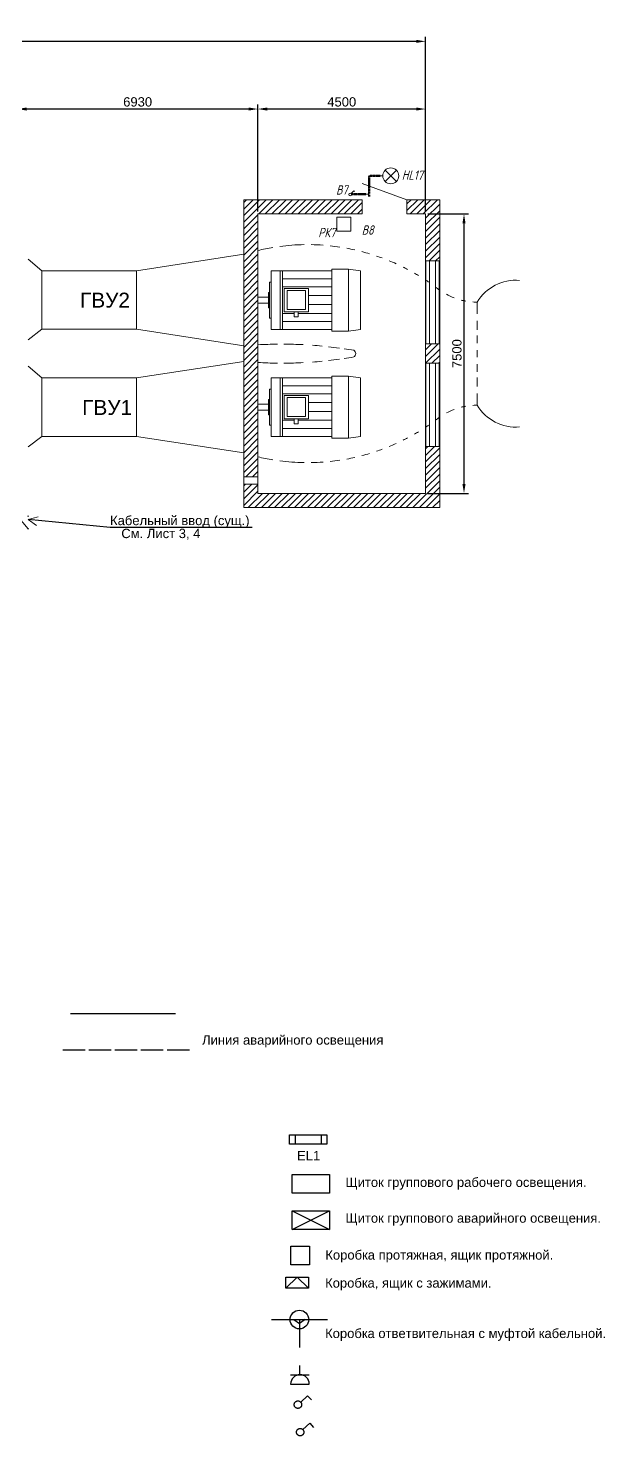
# Model space of a CAD drawing. Header units: millimetres. Extents: x -276 to 1709, y 11 to 936.
# Drawn here: x 560.4 to 715.2, y 425.9 to 803.7 of the extents above; entities that cross this region are included whole.
import ezdxf

# ---------------------------------------------------------------- set-up
doc = ezdxf.new("R2010")
doc.units = ezdxf.units.MM
doc.linetypes.add('ACAD_ISO02W100', pattern=[15, 12, -3])
doc.linetypes.add('Линия сети аварийного эвакуационного и охранного освещения', pattern=[7, 6, -1])
doc.layers.add('поверхность-_14_Технические_сооружения_Здания', color=250, linetype='Continuous')
doc.styles.add('ASU', font='arial.ttf', dxfattribs={"height": 2.5})
doc.styles.get("Standard").update_dxf_attribs({"font": 'arial.ttf'})
doc.styles.add('T_поверхность-_14_Технические_сооружения_Здания', font='arial.ttf')
doc.styles.add('Гост_2_5', font='', dxfattribs={"oblique": 15, "height": 2.5})
doc.styles.get('Гост_2_5').set_extended_font_data('GOST type A')
doc.linetypes.add('Проводка гибкая в металлорукаве гибком вводе', pattern='A,1e-05,[130,ltypeshp,S=0.6,R=0,X=0,Y=0],0.0001,[130,ltypeshp,S=0.6,R=180,X=6,Y=0],6', length=6.00011)
doc.dimstyles.new('ISO-25', dxfattribs={"dimtxt": 2.5, "dimasz": 2.5, "dimexe": 1.25, "dimexo": 0.625, "dimtad": 1, "dimtxsty": 'Standard', "dimcen": 2.5, "dimadec": 0, "dimazin": 0, "dimtfac": 1, "dimtmove": 0, "dimatfit": 3, "dimfxl": 1, "dimarcsym": 0})
pattern_1 = [(45, (-8591.234, -6181.0242), (-0.88388348, 0.88388348), [])]
pattern_2 = [(45, (0, 249.988), (-22.4506, 22.4506), [])]

# ---------------------------------------------------------------- blocks, each defined once
blk = doc.blocks.new('*D39')
at = {"color": 0, "lineweight": -2, "transparency": 16777216}
for p, q in [((342.57, 775.5), (342.57, 801.39)), ((667.07, 754.45), (667.07, 801.39)), ((664.57, 800.14), (345.07, 800.14))]:
    blk.add_line(p, q, dxfattribs=at)
at = {"color": 0, "transparency": 16777216}
for points in [[(345.07, 800.56), (345.07, 799.72), (342.57, 800.14)], [(664.57, 800.56), (664.57, 799.72), (667.07, 800.14)]]:
    blk.add_solid(points, dxfattribs=at)
at = {"color": 0, "lineweight": 20, "transparency": 16777216, "insert": (505.44, 802.04), "char_height": 2.5, "attachment_point": 5}
blk.add_mtext('32470', dxfattribs=at)
blk = doc.blocks.new('*D40')
at = {"color": 0, "lineweight": -2, "transparency": 16777216}
for p, q in [((622.07, 754.45), (622.07, 783.23)), ((667.07, 754.45), (667.07, 783.23)), ((664.57, 781.98), (624.57, 781.98))]:
    blk.add_line(p, q, dxfattribs=at)
at = {"color": 0, "transparency": 16777216}
for points in [[(624.57, 782.39), (624.57, 781.56), (622.07, 781.98)], [(664.57, 782.39), (664.57, 781.56), (667.07, 781.98)]]:
    blk.add_solid(points, dxfattribs=at)
at = {"color": 0, "lineweight": 20, "transparency": 16777216, "insert": (644.57, 783.88), "char_height": 2.5, "attachment_point": 5}
blk.add_mtext('4500', dxfattribs=at)
blk = doc.blocks.new('*D41')
at = {"color": 0, "lineweight": -2, "transparency": 16777216}
for p, q in [((667.69, 753.83), (678.65, 753.83)), ((677.4, 681.33), (677.4, 751.33)), ((667.69, 678.83), (678.65, 678.83))]:
    blk.add_line(p, q, dxfattribs=at)
at = {"color": 0, "transparency": 16777216}
for points in [[(676.98, 751.33), (677.81, 751.33), (677.4, 753.83)], [(676.98, 681.33), (677.81, 681.33), (677.4, 678.83)]]:
    blk.add_solid(points, dxfattribs=at)
at = {"color": 0, "lineweight": 20, "transparency": 16777216, "insert": (675.5, 716.33), "char_height": 2.5, "attachment_point": 5, "rotation": 90}
blk.add_mtext('7500', dxfattribs=at)
blk = doc.blocks.new('*D43')
at = {"color": 0, "lineweight": -2, "transparency": 16777216}
for p, q in [((557.47, 764.95), (557.47, 783.23)), ((622.07, 764.95), (622.07, 783.23)), ((619.57, 781.98), (559.97, 781.98))]:
    blk.add_line(p, q, dxfattribs=at)
at = {"color": 0, "transparency": 16777216}
for points in [[(559.97, 782.39), (559.97, 781.56), (557.47, 781.98)], [(619.57, 782.39), (619.57, 781.56), (622.07, 781.98)]]:
    blk.add_solid(points, dxfattribs=at)
at = {"color": 0, "lineweight": 20, "transparency": 16777216, "insert": (589.77, 783.88), "char_height": 2.5, "attachment_point": 5}
blk.add_mtext('6930', dxfattribs=at)
blk = doc.blocks.new('Выключ герметич')
at = {"linetype": 'ACAD_ISO02W100'}
h = blk.add_hatch(dxfattribs=at)
h.set_pattern_fill('ANGLE', color=256)
h.set_pattern_definition([(0, (-633.4454, -176.8755), (0, 6.985), [5.08, -1.905]), (90, (-633.4454, -176.8755), (-6.985, 4e-16), [5.08, -1.905])])
h.paths.add_polyline_path([(0.97, 0.02, 1), (-1.03, 0.02, 1)])
blk.add_lwpolyline([(0.72, 0.68), (2.56, 2.39), (3.58, 1.3)], dxfattribs=at)
blk.add_circle((-0.03, 0.02), 1, dxfattribs=at)

msp = doc.modelspace()

# ---------------------------------------------------------------- hatches: boundary and pattern name
at = {"lineweight": 20}
h = msp.add_hatch(dxfattribs=at)
h.set_pattern_fill('ANSI31', color=0, scale=10)
h.set_pattern_definition(pattern_1)
h.paths.add_polyline_path([(618.266, 683.333), (622.066, 683.333), (622.066, 753.826), (650.066, 753.826), (650.066, 757.626), (618.266, 757.626), (618.266, 753.826)])
h = msp.add_hatch(dxfattribs=at)
h.set_pattern_fill('ANSI31', color=0, scale=10)
h.set_pattern_definition(pattern_1)
h.paths.add_polyline_path([(670.866, 753.826), (670.866, 757.626), (662.066, 757.626), (662.066, 753.826), (667.066, 753.826), (667.066, 736.092, -0.0004988), (667.162, 736.029), (667.162, 741.228), (670.77, 741.228), (670.77, 733.438, -0.000528), (670.866, 733.363)])
h = msp.add_hatch(dxfattribs=at)
h.set_pattern_fill('ANSI31', color=0, scale=10)
h.set_pattern_definition(pattern_1)
h.paths.add_polyline_path([(670.866, 733.363, 0.000528), (670.77, 733.438), (670.77, 718.918), (667.162, 718.918), (667.162, 736.029, 0.0004988), (667.066, 736.092), (667.066, 698.124), (667.162, 698.094), (667.162, 713.735), (670.77, 713.735), (670.77, 700.136), (670.866, 700.186)])
h = msp.add_hatch(dxfattribs=at)
h.set_pattern_fill('ANSI31', color=0, scale=10)
h.set_pattern_definition(pattern_1)
h.paths.add_polyline_path([(670.866, 699.29, -0.000528), (670.77, 699.215), (670.77, 691.424), (667.162, 691.424), (667.162, 696.623, -0.0004988), (667.066, 696.56), (667.066, 678.826), (622.066, 678.826), (622.066, 681.222), (618.266, 681.222), (618.266, 678.826), (618.266, 675.026), (670.866, 675.026), (670.866, 678.826)])
h = msp.add_hatch()
h.set_pattern_fill('ANSI31', color=256, scale=10)
h.set_pattern_definition(pattern_2)
h.paths.add_polyline_path([(641.3, 490.988), (641.3, 495.988), (631.3, 495.988), (631.3, 490.988)])
h = msp.add_hatch()
h.set_pattern_fill('ANSI31', color=256, scale=10)
h.set_pattern_definition(pattern_2)
h.paths.add_polyline_path([(629.6, 465.488), (632.6, 468.488), (629.6, 468.488)])
h.paths.add_polyline_path([(635.6, 468.488), (632.6, 468.488), (635.6, 465.488)])
at = {"linetype": 'ACAD_ISO02W100'}
h = msp.add_hatch(dxfattribs=at)
h.set_pattern_fill('ANGLE', color=256)
h.set_pattern_definition([(0, (0, 249.988), (0, 6.985), [5.08, -1.905]), (90, (0, 249.988), (-6.985, 4e-16), [5.08, -1.905])])
h.paths.add_polyline_path([(633.202, 457.089), (631.677, 457.089), (633.202, 456.019)])
h.paths.add_polyline_path([(634.728, 457.089), (633.202, 457.089), (633.202, 456.019)])

# ---------------------------------------------------------------- linework, layer by layer
at = {"color": 0, "lineweight": 20}
for p, q in [((651.621, 763.739), (652.158, 763.739)), ((651.621, 763.448), (652.158, 763.448)), ((651.621, 763.185), (652.158, 763.185)), ((651.889, 759.134), (651.889, 764.043)), ((651.889, 764.043), (655.587, 764.043)), ((652.319, 763.775), (652.319, 764.311)), ((652.605, 763.775), (652.605, 764.311)), ((652.896, 763.775), (652.896, 764.311)), ((653.16, 763.775), (653.16, 764.311)), ((653.396, 763.775), (653.396, 764.311)), ((653.687, 763.775), (653.687, 764.311)), ((653.951, 763.775), (653.951, 764.311)), ((654.246, 763.775), (654.246, 764.311)), ((654.537, 763.775), (654.537, 764.311)), ((654.801, 763.775), (654.801, 764.311)), ((656.209, 765.55), (659.242, 762.536)), ((656.218, 762.526), (659.233, 765.56)), ((647.088, 759.271), (647.849, 760.034)), ((647.41, 759.402), (647.41, 758.865)), ((647.674, 759.402), (647.674, 758.865)), ((647.849, 760.034), (648.026, 759.857)), ((647.965, 759.402), (647.965, 758.865)), ((648.201, 759.402), (648.201, 758.865)), ((648.465, 759.402), (648.465, 758.865)), ((648.756, 759.402), (648.756, 758.865)), ((649.069, 759.402), (649.069, 758.865)), ((649.333, 759.402), (649.333, 758.865)), ((649.624, 759.402), (649.624, 758.865)), ((649.86, 759.402), (649.86, 758.865)), ((662.066, 757.626), (650.066, 761.948)), ((650.124, 759.402), (650.124, 758.865)), ((650.415, 759.402), (650.415, 758.865)), ((650.71, 759.402), (650.71, 758.865)), ((650.974, 759.402), (650.974, 758.865)), ((651.621, 762.871), (652.158, 762.871)), ((651.621, 762.58), (652.158, 762.58)), ((651.621, 762.317), (652.158, 762.317)), ((651.621, 762.08), (652.158, 762.08)), ((651.621, 761.789), (652.158, 761.789)), ((651.621, 761.526), (652.158, 761.526)), ((651.621, 761.26), (652.158, 761.26)), ((651.621, 760.996), (652.158, 760.996)), ((651.621, 760.701), (652.158, 760.701)), ((651.621, 760.41), (652.158, 760.41)), ((651.621, 760.146), (652.158, 760.146)), ((651.621, 759.91), (652.158, 759.91)), ((651.621, 759.619), (652.158, 759.619)), ((651.889, 759.134), (647.178, 759.134)), ((650.066, 757.626), (650.066, 753.826)), ((651.621, 759.355), (652.158, 759.355)), ((651.623, 758.877), (652.16, 758.877)), ((651.623, 758.614), (652.16, 758.614)), ((662.066, 757.626), (662.066, 753.826)), ((647.029, 751.772), (647.029, 751.772)), ((560.366, 741.672), (564.032, 738.564)), ((589.459, 738.564), (618.266, 742.985)), ((646.368, 738.975), (649.566, 738.526)), ((680.958, 730.162), (680.958, 727.027)), ((564.032, 722.864), (560.366, 720.026)), ((589.459, 722.864), (618.266, 718.431)), ((649.566, 722.826), (646.368, 722.329)), ((680.958, 725.176), (680.958, 722.71)), ((618.266, 718.431), (618.266, 714.247)), ((680.958, 721.239), (680.958, 719.152)), ((589.459, 709.826), (618.266, 714.247)), ((680.958, 717.254), (680.958, 716.326)), ((680.958, 715.399), (680.958, 716.326)), ((560.366, 712.934), (564.032, 709.826)), ((646.368, 710.275), (649.566, 709.826)), ((680.958, 711.414), (680.958, 713.501)), ((680.958, 707.476), (680.958, 709.943)), ((680.958, 702.49), (680.958, 705.626)), ((564.032, 694.126), (560.366, 691.288)), ((589.459, 694.126), (618.266, 689.693)), ((649.566, 694.126), (646.368, 693.629)), ((618.266, 683.3), (622.066, 683.3)), ((618.266, 681.3), (622.066, 681.3)), ((557.474, 672.669), (560.374, 669.33)), ((560.556, 672.669), (560.193, 672.669)), ((560.37, 671.817), (563.022, 672.509)), ((560.556, 669.33), (560.193, 669.33)), ((560.37, 671.817), (562.572, 670.248))]:
    msp.add_line(p, q, dxfattribs=at)
at = {"color": 0, "linetype": 'Continuous'}
for p, q in [((582.368, 669.634), (560.37, 671.817)), ((620.49, 669.634), (582.368, 669.634))]:
    msp.add_line(p, q, dxfattribs=at)
for p, q in [((632.065, 506.637), (632.065, 504.137)), ((639.065, 506.637), (639.065, 504.137))]:
    msp.add_line(p, q)
at = {"color": 0, "lineweight": 20}
for points in [[(650.066, 757.626), (618.266, 757.626), (618.266, 753.826)], [(670.866, 753.826), (670.866, 757.626), (662.066, 757.626)], [(618.266, 753.826), (618.266, 678.826)], [(662.066, 753.826), (667.066, 753.826), (667.066, 678.826), (622.066, 678.826), (622.066, 753.826), (650.066, 753.826)], [(622.066, 678.826), (622.066, 753.826)], [(622.066, 753.826), (650.066, 753.826)], [(662.066, 753.826), (667.066, 753.826)], [(667.066, 753.826), (667.066, 678.826)], [(670.866, 678.826), (670.866, 753.826)], [(564.032, 738.564), (589.459, 738.564)], [(564.032, 738.564), (564.032, 722.864)], [(589.459, 722.864), (589.459, 738.564)], [(625.662, 738.526), (641.928, 738.526)], [(625.662, 738.526), (641.928, 738.526)], [(646.368, 738.526), (646.368, 722.826)], [(649.566, 738.526), (649.566, 722.826)], [(631.784, 727.136), (628.699, 727.136), (628.699, 734.216), (641.928, 734.216), (641.928, 727.136), (632.885, 727.136)], [(624.871, 729.868), (622.066, 729.868), (622.066, 731.485), (624.871, 731.485)], [(625.211, 731.485), (625.211, 729.868)], [(634.848, 729.486), (634.848, 731.894)], [(635.658, 731.894), (641.928, 731.894), (641.928, 729.486), (635.658, 729.486)], [(589.459, 722.864), (564.032, 722.864)], [(641.928, 722.826), (625.662, 722.826)], [(641.928, 722.826), (625.662, 722.826)], [(618.266, 714.247), (618.266, 689.693)], [(564.032, 709.826), (589.459, 709.826)], [(564.032, 709.826), (564.032, 694.126)], [(589.459, 694.126), (589.459, 709.826)], [(625.662, 709.826), (641.928, 709.826)], [(625.662, 709.826), (641.928, 709.826)], [(646.368, 709.826), (646.368, 694.126)], [(649.566, 709.826), (649.566, 694.126)], [(624.871, 701.168), (622.066, 701.168), (622.066, 702.785), (624.871, 702.785)], [(625.211, 702.785), (625.211, 701.168)], [(631.784, 698.436), (628.699, 698.436), (628.699, 705.516), (641.928, 705.516), (641.928, 698.436), (632.885, 698.436)], [(634.848, 700.786), (634.848, 703.194)], [(635.658, 703.194), (641.928, 703.194), (641.928, 700.786), (635.658, 700.786)], [(589.459, 694.126), (564.032, 694.126)], [(641.928, 694.126), (625.662, 694.126)], [(641.928, 694.126), (625.662, 694.126)], [(618.266, 678.826), (618.266, 675.026), (670.866, 675.026), (670.866, 678.826)], [(667.066, 678.826), (622.066, 678.826)]]:
    msp.add_lwpolyline(points, dxfattribs=at)
for points in [[(643.287, 752.935), (647.029, 752.935), (647.029, 749.195), (643.287, 749.195)], [(670.77, 718.918), (670.77, 741.228), (667.162, 741.228), (667.162, 718.918)], [(668.143, 741.228), (669.788, 741.228), (669.788, 718.918), (668.143, 718.918)], [(625.662, 738.526), (628.051, 738.526), (628.051, 722.826), (625.662, 722.826)], [(628.051, 738.526), (628.699, 738.526), (628.699, 722.826), (628.051, 722.826)], [(646.368, 738.975), (641.928, 738.975), (641.928, 722.329), (646.368, 722.329)], [(625.211, 735.476), (625.662, 735.476), (625.662, 725.876), (625.211, 725.876)], [(628.699, 736.425), (641.928, 736.425), (641.928, 724.928), (628.699, 724.928)], [(629.081, 733.819), (635.658, 733.819), (635.658, 727.573), (629.081, 727.573)], [(629.891, 733.238), (634.848, 733.238), (634.848, 728.154), (629.891, 728.154)], [(625.211, 732.75), (624.871, 732.75), (624.871, 728.603), (625.211, 728.603)], [(631.784, 727.573), (632.885, 727.573), (632.885, 726.208), (631.784, 726.208)], [(646.368, 710.275), (641.928, 710.275), (641.928, 693.629), (646.368, 693.629)], [(670.77, 713.735), (670.77, 691.424), (667.162, 691.424), (667.162, 713.735)], [(668.143, 691.424), (669.788, 691.424), (669.788, 713.735), (668.143, 713.735)], [(625.211, 706.776), (625.662, 706.776), (625.662, 697.176), (625.211, 697.176)], [(625.662, 709.826), (628.051, 709.826), (628.051, 694.126), (625.662, 694.126)], [(628.051, 709.826), (628.699, 709.826), (628.699, 694.126), (628.051, 694.126)], [(628.699, 707.725), (641.928, 707.725), (641.928, 696.228), (628.699, 696.228)], [(625.211, 704.05), (624.871, 704.05), (624.871, 699.903), (625.211, 699.903)], [(629.081, 705.119), (635.658, 705.119), (635.658, 698.873), (629.081, 698.873)], [(629.891, 704.538), (634.848, 704.538), (634.848, 699.454), (629.891, 699.454)], [(631.784, 698.873), (632.885, 698.873), (632.885, 697.508), (631.784, 697.508)]]:
    msp.add_lwpolyline(points, close=True, dxfattribs=at)
at = {"linetype": 'Проводка гибкая в металлорукаве гибком вводе'}
msp.add_lwpolyline([(571.764, 539.243), (599.964, 539.243)], dxfattribs=at)
at = {"linetype": 'Линия сети аварийного эвакуационного и охранного освещения'}
msp.add_lwpolyline([(569.664, 529.478), (603.664, 529.478)], dxfattribs=at)
for points in [[(630.565, 506.637), (640.565, 506.637), (640.565, 504.137), (630.565, 504.137), (630.565, 506.637)], [(631.3, 495.988), (641.3, 495.988), (641.3, 490.988), (631.3, 490.988), (631.3, 495.988)], [(631.3, 486.288), (641.3, 486.288), (641.3, 481.288), (631.3, 481.288), (631.3, 486.288)], [(631.3, 486.288), (641.3, 481.288)], [(631.3, 481.288), (641.3, 486.288)], [(630.9, 476.788), (635.9, 476.788), (635.9, 471.788), (630.9, 471.788), (630.9, 476.788)], [(629.6, 468.488), (635.6, 468.488), (635.6, 465.488), (629.6, 465.488), (629.6, 468.488)], [(632.6, 468.488), (629.6, 465.488)], [(632.6, 468.488), (635.6, 465.488)], [(625.702, 457.089), (640.702, 457.089)], [(633.202, 457.089), (633.202, 449.589)], [(630.852, 442.291), (635.852, 442.291)], [(633.352, 442.291), (633.352, 444.791)], [(630.852, 439.791), (635.852, 439.791)]]:
    msp.add_lwpolyline(points)
at = {"linetype": 'ACAD_ISO02W100'}
for points in [[(631.677, 457.089), (633.202, 456.019)], [(634.728, 457.089), (633.202, 456.019)], [(633.557, 434.915), (635.391, 436.63), (636.416, 435.535)]]:
    msp.add_lwpolyline(points, dxfattribs=at)
at = {"color": 0, "lineweight": 20}
for centre, radius in [((657.725, 764.043), 2.138), ((646.845, 759.028), 0.349)]:
    msp.add_circle(centre, radius, dxfattribs=at)
msp.add_circle((633.202, 457.089), 2.5)
at = {"linetype": 'ACAD_ISO02W100'}
msp.add_circle((632.802, 434.259), 1, dxfattribs=at)
at = {"color": 0, "lineweight": 20}
for centre, radius, start, end in [((635.383, 687.975), 57.612, 99.28594, 103.36509), ((635.383, 687.975), 57.612, 90.93046, 97.40511), ((635.383, 687.975), 57.612, 85.82929, 89.06954), ((635.383, 687.975), 57.612, 81.36415, 83.96096), ((635.383, 687.975), 57.612, 77.23564, 79.47692), ((635.383, 687.975), 57.612, 73.17963, 75.32004), ((635.383, 687.975), 57.612, 69.66676, 71.22517), ((635.383, 687.975), 57.612, 65.62045, 67.66896), ((635.383, 687.975), 57.612, 62.2133, 63.56022), ((635.383, 687.975), 57.612, 58.88056, 60.08869), ((635.383, 687.975), 57.612, 55.63682, 56.6809), ((635.383, 687.975), 57.612, 51.9831, 53.35078), ((691.31, 723.98), 12.057, 85.20186, 149.15486), ((680.958, 747.674), 17.512, 241.75455, 249.16195), ((680.958, 747.674), 17.512, 255.58855, 260.01993), ((680.958, 747.674), 17.512, 266.18924, 270), ((628.422, 605.158), 113.727, 90.56079, 93.20408), ((628.422, 605.158), 113.727, 87.07697, 89.71767), ((628.422, 605.158), 113.727, 84.52371, 85.80876), ((628.422, 605.158), 113.727, 82.1651, 83.65332), ((628.422, 827.494), 113.727, 274.19124, 275.47629), ((628.422, 827.494), 113.727, 276.34668, 277.8349), ((628.422, 605.158), 113.727, 80.19531, 81.49628), ((628.422, 827.494), 113.727, 278.50372, 279.80469), ((647.348, 716.326), 1, 0, 63.87117), ((647.348, 716.326), 1, 296.12883, 0), ((628.422, 827.494), 113.727, 266.79592, 269.43921), ((628.422, 827.494), 113.727, 270.28233, 272.92303), ((635.383, 744.678), 57.612, 306.64922, 308.0169), ((680.958, 684.978), 17.512, 110.83805, 118.24545), ((680.958, 684.978), 17.512, 99.98007, 104.41145), ((680.958, 684.978), 17.512, 90, 93.81076), ((691.31, 708.672), 12.057, 210.84514, 274.79814), ((635.383, 744.678), 57.612, 299.91131, 301.11944), ((635.383, 744.678), 57.612, 303.3191, 304.36318), ((635.383, 744.678), 57.612, 292.33104, 294.37955), ((635.383, 744.678), 57.612, 296.43978, 297.7867), ((635.383, 744.678), 57.612, 256.63491, 260.71406), ((635.383, 744.678), 57.612, 276.03904, 278.63585), ((635.383, 744.678), 57.612, 280.52308, 282.76436), ((635.383, 744.678), 57.612, 284.67996, 286.82037), ((635.383, 744.678), 57.612, 288.77483, 290.33324), ((635.383, 744.678), 57.612, 262.59489, 269.06954), ((635.383, 744.678), 57.612, 270.93046, 274.17071)]:
    msp.add_arc(centre, radius, start, end, dxfattribs=at)
msp.add_arc((633.352, 439.791), 2.5, 0, 180)

# ---------------------------------------------------------------- block references
at = {"linetype": 'ACAD_ISO02W100'}
msp.add_blockref('Выключ герметич', (633.445, 426.863), dxfattribs=at)

# ---------------------------------------------------------------- texts
at = {"color": 0, "lineweight": 20, "style": 'Гост_2_5', "oblique": 15}
for s, rotation, p in [('НL17', 359.42922, (660.682, 763.016)), ('В7', 0.6033, (643.043, 758.993)), ('В8', 0.6033, (649.946, 748.235))]:
    msp.add_text(s, height=2.5, rotation=rotation, dxfattribs=at).set_placement(p)
msp.add_text('РК7', height=2.5, dxfattribs=at).set_placement((638.25, 747.574))
at = {"char_height": 2.5, "attachment_point": 1, "style": 'ASU'}
for s, width, insert in [('Линия аварийного освещения', 72, (607.064, 533.378)), ('EL1', 7.7, (632.565, 502.337)), ('Щиток группового рабочего освещения.', 72, (645.569, 495.186)), ('Щиток группового аварийного освещения.', 72, (645.569, 485.586)), ('Коробка протяжная, ящик протяжной.', 72, (640.169, 475.686)), ('Коробка, ящик с зажимами.', 72, (640.105, 468.162)), ('Коробка ответвительная с муфтой кабельной.', 72, (640.105, 454.632))]:
    msp.add_mtext_dynamic_manual_height_columns(s, width=width, gutter_width=12.5, heights=[0], dxfattribs=dict(at, insert=insert))
at = {"layer": 'поверхность-_14_Технические_сооружения_Здания', "color": 0, "style": 'T_поверхность-_14_Технические_сооружения_Здания'}
for s, height, p in [('ГВУ2', 4, (574.294, 728.688)), ('ГВУ1', 4, (574.871, 699.882)), ('Кабельный ввод (сущ.)', 2.5, (582.36, 670.3)), ('См. Лист 3, 4', 2.5, (585.379, 666.822))]:
    msp.add_text(s, height=height, rotation=0.00304, dxfattribs=at).set_placement(p)

# ---------------------------------------------------------------- dimensions: what is measured, and where the dimension line sits
at = {"color": 0, "lineweight": 20}
for base, p2, text, picture, middle in [((342.566, 800.141), (342.566, 774.876), '32470', '*D39', (505.436, 800.141)), ((622.066, 781.978), (622.066, 753.826), '<>00', '*D40', (644.566, 781.978))]:
    dim = msp.add_linear_dim(base=base, p1=(667.066, 753.826), p2=p2, text=text, dimstyle='ISO-25', dxfattribs=at)
    dim.commit()
    dim.dimension.update_dxf_attribs({"geometry": picture, "text_midpoint": middle, "dimtype": 160})
dim = msp.add_linear_dim(base=(557.466, 781.978), p1=(622.066, 764.322), p2=(557.466, 764.322), text='6930', dimstyle='ISO-25', dxfattribs=at)
dim.commit()
dim.dimension.update_dxf_attribs({"geometry": '*D43', "text_midpoint": (589.766, 783.88)})
dim = msp.add_linear_dim(base=(677.398, 753.826), p1=(667.066, 678.826), p2=(667.066, 753.826), angle=90, text='<>00', dimstyle='ISO-25', dxfattribs=at)
dim.commit()
dim.dimension.update_dxf_attribs({"geometry": '*D41', "text_midpoint": (675.497, 716.326)})

doc.saveas('drawing.dxf')
